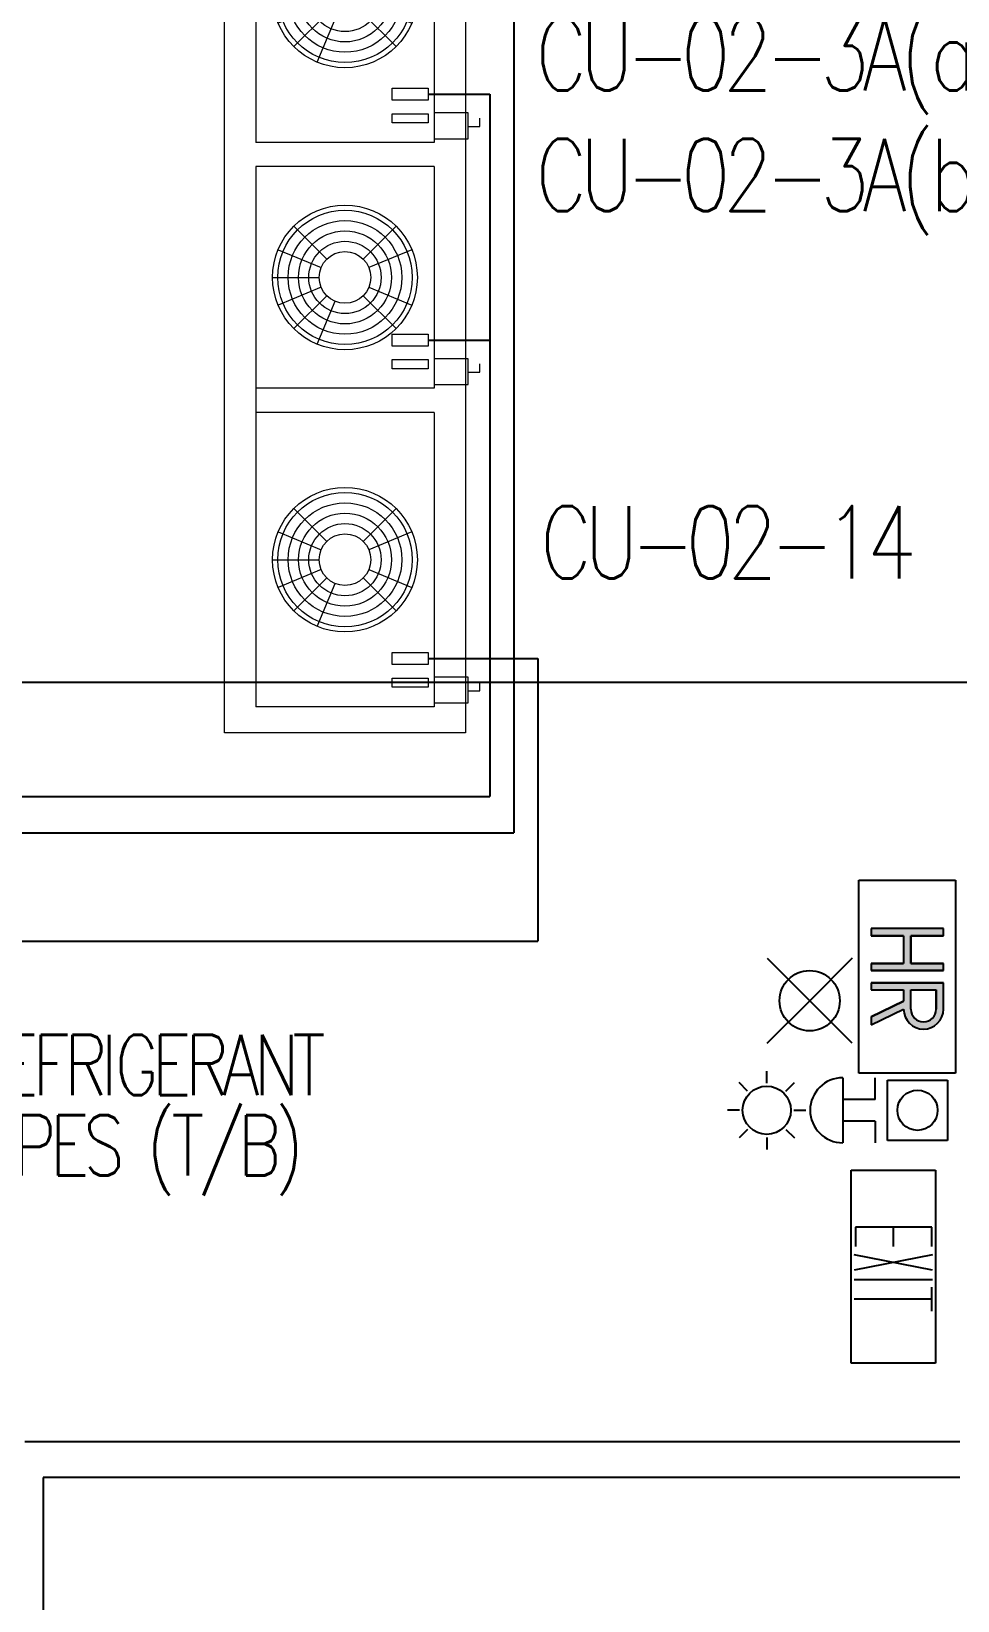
# Model space of a CAD drawing. Header units: millimetres. Extents: x -145636 to 131102, y -135903 to -7470.
# Drawn here: x 64196 to 68036, y -89409 to -82898 of the extents above; entities that cross this region are included whole.
import ezdxf

# ---------------------------------------------------------------- set-up
doc = ezdxf.new("R2010")
doc.units = ezdxf.units.MM
doc.layers.add('M-_ACON-MVEN-_N', color=222, linetype='Continuous')
doc.layers.add('M_ARCHI', color=8, linetype='Continuous')
for name, color, linetype, lineweight in [('M-ACMV TEXT', 7, 'Continuous', 25), ('M-ACMV_CP', 1, 'Continuous', 20), ('M-ACMV_CU', 222, 'Continuous', 25), ('M-ACMV_FAD', 3, 'Continuous', 0), ('M-ACMV_Plinth', 8, 'Continuous', 0), ('M-ACMV_Power', 8, 'REFRIGERANT', 0), ('M-ACMV_Ref Pipe', 134, '500-1-RP', 25)]:
    doc.layers.add(name, color=color, linetype=linetype, lineweight=lineweight)
doc.styles.add('Arial Narrow', font='ARIALN.TTF', dxfattribs={"height": 100})
doc.styles.add('ROMANS', font='romans.shx', dxfattribs={"width": 0.8})
doc.styles.get("Standard").update_dxf_attribs({"font": 'arial.ttf'})
doc.linetypes.add('500-1-RP', pattern='A,0.75,-0.5,0.75,-0.5,0.75,-0.5,0.75,-1.7,["RP",Standard,S=1,R=0,X=-1,Y=-0.5],-1.7', length=7.9)
doc.linetypes.add('REFRIGERANT', pattern='A,15,-5.08,["R",Standard,S=2.54,R=0,X=-2.54,Y=-1.27],-5.08', length=25.16)

# ---------------------------------------------------------------- blocks, each defined once
blk = doc.blocks.new('A$C85aab3c4')
at = {"layer": 'M-ACMV_CU', "linetype": 'ByBlock', "lineweight": 18, "ltscale": 100}
for p, q in [((-610, 0), (-610, -740)), ((-610, 0), (610, 0)), ((610, 0), (610, -740)), ((-114.8, -92.8), (-41, -271)), ((41, -271), (114.8, -92.8)), ((-75.8, -294.2), (-212.1, -157.9)), ((75.8, -294.2), (212.1, -157.9)), ((-212.1, -582.1), (-75.8, -445.8)), ((212.1, -582.1), (75.8, -445.8)), ((277.2, -484.8), (99, -411)), ((-114.8, -647.2), (-41, -469)), ((0, -670), (0, -477.1)), ((41, -469), (114.8, -647.2)), ((-610, -740), (610, -740))]:
    blk.add_line(p, q, dxfattribs=at)
at = {"layer": 'M-ACMV_CU', "lineweight": 18}
for points in [[(385, -175), (385, -25), (435, -25), (435, -175)], [(491.2, -175), (491.2, -25), (528.7, -25), (528.7, -175)]]:
    blk.add_lwpolyline(points, close=True, dxfattribs=at)
at = {"layer": 'M-ACMV_CU', "linetype": 'ByBlock', "lineweight": 18, "ltscale": 100}
for radius in [300, 278.6, 235.7, 192.9, 192.9, 150, 107.1]:
    blk.add_circle((0, -370), radius, dxfattribs=at)
blk = doc.blocks.new('PUCY')
at = {"layer": 'M-_ACON-MVEN-_N', "linetype": 'ByBlock', "lineweight": 18, "ltscale": 100}
for p, q in [((1101652.8, 56602.9), (1101652.8, 55862.9)), ((1101652.8, 56602.9), (1102572.8, 56602.9)), ((1102572.8, 56602.9), (1102572.8, 55862.9)), ((1101998, 56510.1), (1102071.8, 56331.9)), ((1102153.8, 56331.9), (1102227.6, 56510.1)), ((1102037, 56308.7), (1101900.6, 56445.1)), ((1102188.5, 56308.7), (1102324.9, 56445.1)), ((1102389.9, 56118.1), (1102211.8, 56191.9)), ((1101900.6, 56020.8), (1102037, 56157.2)), ((1101998, 55955.8), (1102071.8, 56134)), ((1102112.8, 55932.9), (1102112.8, 56125.8)), ((1102153.8, 56134), (1102227.6, 55955.8)), ((1102324.9, 56020.8), (1102188.5, 56157.2)), ((1101652.8, 55862.9), (1102572.8, 55862.9))]:
    blk.add_line(p, q, dxfattribs=at)
at = {"layer": 'M-_ACON-MVEN-_N', "lineweight": 18}
for points in [[(1102347.8, 56427.9), (1102347.8, 56577.9), (1102397.8, 56577.9), (1102397.8, 56427.9)], [(1102454, 56427.9), (1102454, 56577.9), (1102491.5, 56577.9), (1102491.5, 56427.9)]]:
    blk.add_lwpolyline(points, close=True, dxfattribs=at)
at = {"layer": 'M-_ACON-MVEN-_N', "linetype": 'ByBlock', "lineweight": 18, "ltscale": 100}
for radius in [300, 278.6, 235.7, 192.9, 192.9, 150, 107.1]:
    blk.add_circle((1102112.8, 56232.9), radius, dxfattribs=at)
blk = doc.blocks.new('A$C8dc4c4a2')
at = {"layer": 'M-ACMV_CP', "lineweight": 18}
blk.add_lwpolyline([(0, 28), (0, -78.8), (141.3, -78.8), (141.3, 28)], close=True, dxfattribs=at)
blk.add_lwpolyline([(141.3, -28.1), (188.8, -28.1), (188.8, 6.5)], dxfattribs=at)
blk = doc.blocks.new('RF Archi 21.10.2024')
at = {"layer": 'M_ARCHI'}
blk.add_hatch(color=8, dxfattribs=at).paths.add_polyline_path([(-98428.5, -103200.2), (-98428.5, -103170.2), (-98563.5, -103170.2), (-98563.5, -103055.2), (-98428.5, -103055.2), (-98428.5, -103025.2), (-98728.5, -103025.2), (-98728.5, -103055.2), (-98593.5, -103055.2), (-98593.5, -103170.2), (-98728.5, -103170.2), (-98728.5, -103200.2)])
h = blk.add_hatch(color=8, dxfattribs=at)
h.paths.add_polyline_path([(-98511, -103442.7), (-98489.6, -103439.9), (-98469.7, -103431.6), (-98452.7, -103418.5), (-98439.5, -103401.4), (-98431.3, -103381.5), (-98428.5, -103360.2), (-98428.5, -103250.2), (-98728.5, -103250.2), (-98728.5, -103280.2), (-98593.5, -103280.2), (-98593.5, -103326.9), (-98728.5, -103391.9), (-98728.5, -103425.2), (-98593.5, -103360.2), (-98590.7, -103381.5), (-98582.4, -103401.4), (-98569.3, -103418.5), (-98552.2, -103431.6), (-98532.3, -103439.9)])
h.paths.add_polyline_path([(-98511, -103412.7), (-98524.6, -103410.9), (-98537.2, -103405.7), (-98548.1, -103397.3), (-98556.5, -103386.4), (-98561.7, -103373.8), (-98563.5, -103360.2), (-98563.5, -103280.2), (-98458.5, -103280.2), (-98460.3, -103373.8), (-98465.5, -103386.4), (-98473.9, -103397.3), (-98484.7, -103405.7), (-98497.4, -103410.9)])
at = {"layer": 'M_ARCHI', "color": 8}
for p, q in [((-119483.2, -102003.5), (-72658, -102003.5)), ((-98778.5, -103625.2), (-98778.5, -102825.2)), ((-98778.5, -102825.2), (-98378.5, -102825.2)), ((-98378.5, -102825.2), (-98378.5, -103625.2)), ((-98728.5, -103025.2), (-98728.5, -103055.2)), ((-98428.5, -103025.2), (-98728.5, -103025.2)), ((-98428.5, -103025.2), (-98728.5, -103025.2)), ((-98728.5, -103025.2), (-98728.5, -103055.2)), ((-98593.5, -103055.2), (-98728.5, -103055.2)), ((-98728.5, -103055.2), (-98593.5, -103055.2)), ((-98593.5, -103055.2), (-98593.5, -103170.2)), ((-98593.5, -103055.2), (-98593.5, -103170.2)), ((-98563.5, -103055.2), (-98563.5, -103170.2)), ((-98428.5, -103055.2), (-98563.5, -103055.2)), ((-98563.5, -103170.2), (-98563.5, -103055.2)), ((-98563.5, -103055.2), (-98428.5, -103055.2)), ((-98428.5, -103055.2), (-98428.5, -103025.2)), ((-98428.5, -103055.2), (-98428.5, -103025.2)), ((-99159.8, -103148.2), (-98983, -103325)), ((-98806.3, -103148.2), (-98983, -103325)), ((-98728.5, -103170.2), (-98728.5, -103200.2)), ((-98728.5, -103170.2), (-98593.5, -103170.2)), ((-98593.5, -103170.2), (-98728.5, -103170.2)), ((-98728.5, -103170.2), (-98728.5, -103200.2)), ((-98563.5, -103170.2), (-98428.5, -103170.2)), ((-98428.5, -103170.2), (-98563.5, -103170.2)), ((-98428.5, -103200.2), (-98428.5, -103170.2)), ((-98428.5, -103200.2), (-98428.5, -103170.2)), ((-98428.5, -103200.2), (-98728.5, -103200.2)), ((-98728.5, -103200.2), (-98428.5, -103200.2)), ((-98728.5, -103250.2), (-98428.5, -103250.2)), ((-98728.5, -103250.2), (-98728.5, -103280.2)), ((-98428.5, -103250.2), (-98728.5, -103250.2)), ((-98728.5, -103250.2), (-98728.5, -103280.2)), ((-98428.5, -103360.2), (-98428.5, -103250.2)), ((-98428.5, -103360.2), (-98428.5, -103250.2)), ((-98728.5, -103280.2), (-98593.5, -103280.2)), ((-98728.5, -103280.2), (-98593.5, -103280.2)), ((-98593.5, -103280.2), (-98593.5, -103326.9)), ((-98593.5, -103280.2), (-98593.5, -103326.9)), ((-98563.5, -103280.2), (-98458.5, -103280.2)), ((-98563.5, -103360.2), (-98563.5, -103280.2)), ((-98563.5, -103360.2), (-98563.5, -103280.2)), ((-98563.5, -103280.2), (-98458.5, -103280.2)), ((-98458.5, -103360.2), (-98458.5, -103280.2)), ((-98458.5, -103280.2), (-98458.5, -103360.2)), ((-99159.8, -103501.7), (-98983, -103325)), ((-98806.3, -103501.7), (-98983, -103325)), ((-98728.5, -103391.9), (-98593.5, -103326.9)), ((-98593.5, -103326.9), (-98728.5, -103391.9)), ((-98728.5, -103425.2), (-98593.5, -103360.2)), ((-98728.5, -103425.2), (-98593.5, -103360.2)), ((-98728.5, -103391.9), (-98728.5, -103425.2)), ((-98728.5, -103391.9), (-98728.5, -103425.2)), ((-99161, -103667), (-99161, -103617)), ((-98846, -103644.5), (-98846, -103914.5)), ((-98378.5, -103625.2), (-98778.5, -103625.2)), ((-98711, -103734.5), (-98711, -103644.5)), ((-99240.6, -103699.9), (-99275.9, -103664.6)), ((-99081.5, -103699.9), (-99046.1, -103664.6)), ((-98661, -103904.5), (-98661, -103654.5)), ((-98661, -103654.5), (-98411, -103654.5)), ((-98411, -103654.5), (-98411, -103904.5)), ((-98711, -103734.5), (-98846, -103734.5)), ((-99273.5, -103779.5), (-99323.5, -103779.5)), ((-99048.5, -103779.5), (-98998.5, -103779.5)), ((-98711, -103824.5), (-98846, -103824.5)), ((-98711, -103824.5), (-98711, -103914.5)), ((-99240.6, -103859), (-99275.9, -103894.4)), ((-99161, -103892), (-99161, -103942)), ((-99081.5, -103859), (-99046.1, -103894.4)), ((-98411, -103904.5), (-98661, -103904.5)), ((-98811, -104028.5), (-98461, -104028.5)), ((-98811, -104828.5), (-98811, -104028.5)), ((-98461, -104028.5), (-98461, -104828.5)), ((-98476.1, -104264.6), (-98793.5, -104264.6)), ((-98793.5, -104264.6), (-98793.5, -104344.6)), ((-98636, -104344.6), (-98636, -104264.6)), ((-98476.1, -104344.6), (-98476.1, -104264.6)), ((-98473.8, -104379.6), (-98798.8, -104442.5)), ((-98473.8, -104442.5), (-98798.8, -104379.6)), ((-98473.8, -104483.6), (-98798.8, -104483.6)), ((-98476.4, -104613.6), (-98476.4, -104513.6)), ((-98476.4, -104563.6), (-98798.8, -104563.6)), ((-98461, -104828.5), (-98811, -104828.5)), ((-102236, -105153.5), (-98361, -105153.5)), ((-102161, -105303.5), (-102161, -123878.5)), ((-98361, -105303.5), (-102161, -105303.5))]:
    blk.add_line(p, q, dxfattribs=at)
for centre, radius in [((-98983, -103325), 125), ((-99161, -103779.5), 100), ((-98536, -103779.5), 83.3)]:
    blk.add_circle(centre, radius, dxfattribs=at)
for centre, radius, start, end in [((-98511, -103360.2), 82.5, 180, 0), ((-98511, -103360.2), 82.5, 180, 0), ((-98511, -103360.2), 52.5, 180, 0), ((-98511, -103360.2), 52.5, 180, 0), ((-98846, -103779.5), 135, 90, 270)]:
    blk.add_arc(centre, radius, start, end, dxfattribs=at)

msp = doc.modelspace()

# ---------------------------------------------------------------- linework, layer by layer
at = {"layer": 'M-ACMV_FAD', "color": 8, "linetype": 'Continuous'}
msp.add_line((65126.3, -84378.8), (65126.3, -84873), dxfattribs=at)
at = {"layer": 'M-ACMV_Plinth', "color": 7}
msp.add_lwpolyline([(64996.3, -85807.7), (64996.3, -81007.7), (65996.3, -81007.7), (65996.3, -85807.7)], close=True, dxfattribs=at)
at = {"layer": 'M-ACMV_Ref Pipe', "color": 241, "lineweight": 25, "ltscale": 0.25, "true_color": 0xf7abae}
for p, q in [((66196.3, -81836.5), (66196.3, -86223)), ((66196.3, -83167.7), (66196.3, -86007.7)), ((63794.7, -86223), (64278.7, -86223)), ((64278.7, -86223), (66196.3, -86223))]:
    msp.add_line(p, q, dxfattribs=at)
at = {"layer": 'M-ACMV_Ref Pipe', "color": 40, "lineweight": 25, "ltscale": 0.25, "true_color": 0xf8d731}
for p, q in [((65841.3, -83158.8), (66096.3, -83158.8)), ((66096.3, -83158.8), (66096.3, -84744.1)), ((65841.3, -84178.8), (66096.3, -84178.8)), ((66096.3, -84487.7), (66096.3, -86073)), ((63794.7, -86073), (64196.3, -86073)), ((64196.3, -86073), (66096.3, -86073))]:
    msp.add_line(p, q, dxfattribs=at)
at = {"layer": 'M-ACMV_Ref Pipe', "color": 253, "lineweight": 25, "ltscale": 0.25, "true_color": 0x9898cc}
for p, q in [((65841.3, -85499.8), (66296.3, -85499.8)), ((66296.3, -85499.8), (66296.3, -86673)), ((63944.7, -86673), (66296.3, -86673))]:
    msp.add_line(p, q, dxfattribs=at)

# ---------------------------------------------------------------- block references
at = {"layer": 'M-ACMV_CU', "rotation": 270}
for p in [(65866.3, -82748.8), (65866.3, -85089.8)]:
    msp.add_blockref('A$C85aab3c4', p, dxfattribs=at)
at = {"layer": 'M-ACMV_CU', "linetype": 'ByBlock', "lineweight": 0, "ltscale": 100, "rotation": 270}
msp.add_blockref('PUCY', (9263.4, 1018194), dxfattribs=at)
at = {"layer": 'M-ACMV_Power', "color": 1, "linetype": 'ByBlock', "lineweight": 30}
for p in [(65866.3, -83264.4), (65866.3, -84284.4), (65866.3, -85605.5)]:
    msp.add_blockref('A$C8dc4c4a2', p, dxfattribs=at)
at = {"layer": 'M_ARCHI', "color": 8, "linetype": 'Continuous'}
msp.add_blockref('RF Archi 21.10.2024', (166405.7, 16405.4), dxfattribs=at)

# ---------------------------------------------------------------- texts
at = {"layer": 'M-ACMV TEXT', "insert": (63909.1, -87727.7), "char_height": 250, "width": 2690.182, "attachment_point": 7, "line_spacing_factor": 0.8, "style": 'ROMANS'}
msp.add_mtext('{\\T0.8;REFRIGERANT \\PPIPES (T/B)}', dxfattribs=at)

# ---------------------------------------------------------------- next in the draw order: texts
at = {"layer": 'M-ACMV TEXT', "color": 7, "char_height": 300, "width": 1559.448, "attachment_point": 1, "style": 'Arial Narrow', "bg_fill": 3, "box_fill_scale": 1.2, "bg_fill_color": 256, "bg_fill_transparency": 0}
for s, insert in [('{\\Fsimplex|c0;\\W0.8;\\T0.8;CU-02-3A(a)\\PCU-02-3A(b)}', (66285.3, -82843.5)), ('{\\Fsimplex|c0;\\W0.8;\\T0.8;CU-02-14}', (66304.6, -84867.4))]:
    msp.add_mtext(s, dxfattribs=dict(at, insert=insert))

doc.saveas('drawing.dxf')
